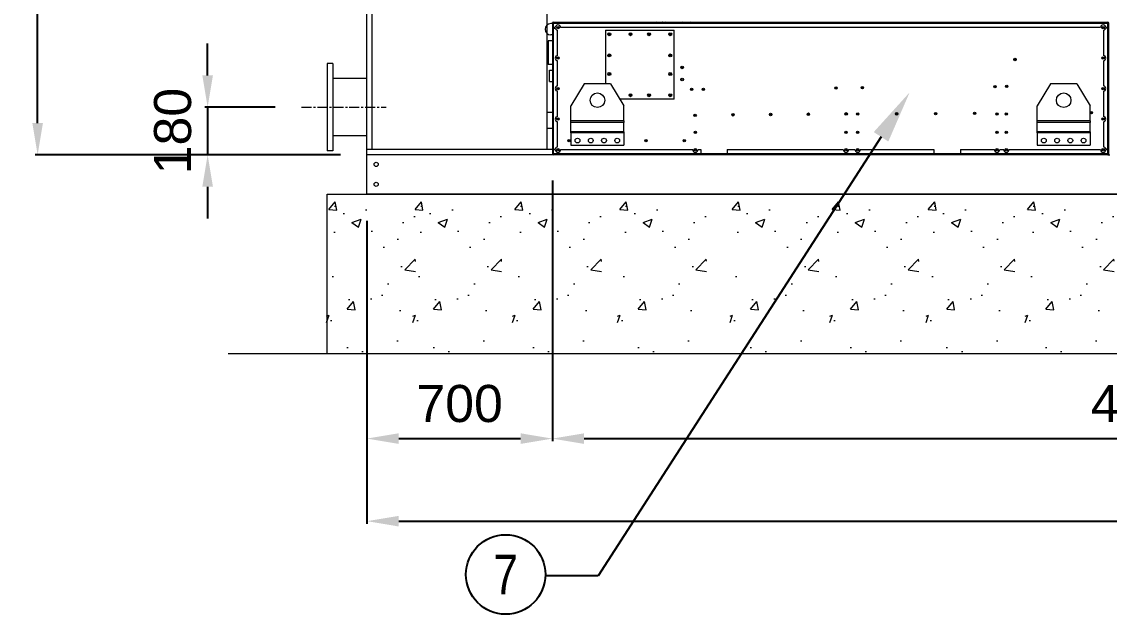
# Model space of a CAD drawing. Header units: millimetres. Extents: x -17070 to 48118, y -291348 to 33238.
# Drawn here: x 28001 to 32106, y 18291 to 20525 of the extents above; entities that cross this region are included whole.
import ezdxf
from ezdxf import colors
from ezdxf.entities.mleader import LeaderData, LeaderLine
from ezdxf.enums import TextEntityAlignment as Align
from ezdxf.math import Vec2, Vec3

# ---------------------------------------------------------------- set-up
doc = ezdxf.new("R2010")
doc.units = ezdxf.units.MM
doc.linetypes.add('CENTER', pattern=[2, 1.25, -0.25, 0.25, -0.25])
for name, color, linetype in [('center', 1, 'CENTER'), ('냉각탑_dim', 1, 'Continuous'), ('냉각탑_text', 3, 'Continuous'), ('냉각탑_기초', 23, 'Continuous')]:
    doc.layers.add(name, color=color, linetype=linetype)
doc.styles.get("Standard").update_dxf_attribs({"font": 'arial.ttf'})
doc.dimstyles.new('1.40', dxfattribs={"dimscale": 20, "dimtxt": 1.5, "dimasz": 1, "dimexe": 0.5, "dimexo": 0.5, "dimgap": 0.5, "dimtad": 1, "dimdec": 0, "dimzin": 0, "dimdsep": 46, "dimtxsty": 'Standard', "dimcen": 0, "dimclrd": 2, "dimclre": 2, "dimclrt": 3, "dimadec": 0, "dimazin": 0, "dimtfac": 1, "dimtdec": 0, "dimtmove": 0, "dimatfit": 0, "dimfxl": 1, "dimtolj": 1, "dimtzin": 0, "dimlwd": -1, "dimlwe": -1, "dimarcsym": 0})

# ---------------------------------------------------------------- blocks, each defined once
blk = doc.blocks.new('*D765')
at = {"color": 2, "transparency": 16777216}
for p, q in [((30003.7, 19926.3), (30003.7, 18943)), ((29303.7, 19774.4), (29303.7, 18943)), ((29423.7, 18953), (29883.7, 18953))]:
    blk.add_line(p, q, dxfattribs=at)
for points in [[(29423.7, 18973), (29423.7, 18933), (29303.7, 18953)], [(29883.7, 18973), (29883.7, 18933), (30003.7, 18953)]]:
    blk.add_solid(points, dxfattribs=at)
at = {"layer": 'Defpoints', "color": 0, "transparency": 16777216}
for p in [(30003.7, 20026.3), (29303.7, 19874.4), (30003.7, 18953)]:
    blk.add_point(p, dxfattribs=at)
at = {"color": 3, "lineweight": 5, "transparency": 16777216, "insert": (29653.7, 19084.4), "char_height": 140, "attachment_point": 5}
blk.add_mtext('\\A1;700', dxfattribs=at)
blk = doc.blocks.new('*D766')
at = {"color": 2, "transparency": 16777216}
for p, q in [((30003.7, 19922.8), (30003.7, 18943)), ((34503.7, 19922.8), (34503.7, 18943)), ((30123.7, 18953), (34383.7, 18953))]:
    blk.add_line(p, q, dxfattribs=at)
for points in [[(30123.7, 18973), (30123.7, 18933), (30003.7, 18953)], [(34383.7, 18973), (34383.7, 18933), (34503.7, 18953)]]:
    blk.add_solid(points, dxfattribs=at)
at = {"layer": 'Defpoints', "color": 0, "transparency": 16777216}
for p in [(30003.7, 20022.8), (34503.7, 20022.8), (34503.7, 18953)]:
    blk.add_point(p, dxfattribs=at)
at = {"color": 3, "lineweight": 5, "transparency": 16777216, "insert": (32253.7, 19084.4), "char_height": 140, "attachment_point": 5}
blk.add_mtext('\\A1;4500', dxfattribs=at)
blk = doc.blocks.new('*D768')
at = {"color": 2, "transparency": 16777216}
for p, q in [((28944.7, 22815.8), (28051, 22815.8)), ((28061, 20142.8), (28061, 22695.8)), ((29203.7, 20022.8), (28051, 20022.8))]:
    blk.add_line(p, q, dxfattribs=at)
for points in [[(28041, 22695.8), (28081, 22695.8), (28061, 22815.8)], [(28041, 20142.8), (28081, 20142.8), (28061, 20022.8)]]:
    blk.add_solid(points, dxfattribs=at)
at = {"layer": 'Defpoints', "color": 0, "transparency": 16777216}
for p in [(28061, 22815.8), (29044.7, 22815.8), (29303.7, 20022.8)]:
    blk.add_point(p, dxfattribs=at)
at = {"color": 3, "lineweight": 5, "transparency": 16777216, "insert": (27929.5, 21419.3), "char_height": 140, "attachment_point": 5, "rotation": 90}
blk.add_mtext('\\A1;2793', dxfattribs=at)
blk = doc.blocks.new('*D769')
at = {"color": 2, "transparency": 16777216}
for p, q in [((29303.7, 19774.4), (29303.7, 18631.6)), ((35603.7, 19774.4), (35603.7, 18631.6)), ((29423.7, 18641.6), (35483.7, 18641.6))]:
    blk.add_line(p, q, dxfattribs=at)
for points in [[(29423.7, 18661.6), (29423.7, 18621.6), (29303.7, 18641.6)], [(35483.7, 18661.6), (35483.7, 18621.6), (35603.7, 18641.6)]]:
    blk.add_solid(points, dxfattribs=at)
at = {"layer": 'Defpoints', "color": 0, "transparency": 16777216}
for p in [(29303.7, 19874.4), (35603.7, 19874.4), (35603.7, 18641.6)]:
    blk.add_point(p, dxfattribs=at)
at = {"color": 3, "lineweight": 5, "transparency": 16777216, "insert": (32453.7, 18773.1), "char_height": 140, "attachment_point": 5}
blk.add_mtext('\\A1;6300', dxfattribs=at)
blk = doc.blocks.new('*D770')
at = {"color": 2, "transparency": 16777216}
for p, q in [((28702.6, 20322.5), (28702.6, 20442.5)), ((28957.4, 20202.5), (28692.6, 20202.5)), ((28702.6, 20202.5), (28702.6, 20022.8)), ((29203.7, 20022.8), (28692.6, 20022.8)), ((28702.6, 19902.8), (28702.6, 19782.8))]:
    blk.add_line(p, q, dxfattribs=at)
for points in [[(28682.6, 20322.5), (28722.6, 20322.5), (28702.6, 20202.5)], [(28682.6, 19902.8), (28722.6, 19902.8), (28702.6, 20022.8)]]:
    blk.add_solid(points, dxfattribs=at)
at = {"layer": 'Defpoints', "color": 0, "transparency": 16777216}
for p in [(29057.4, 20202.5), (28702.6, 20022.8), (29303.7, 20022.8)]:
    blk.add_point(p, dxfattribs=at)
at = {"color": 3, "lineweight": 5, "transparency": 16777216, "insert": (28571.1, 20112.6), "char_height": 140, "attachment_point": 5, "rotation": 90}
blk.add_mtext('\\A1;180', dxfattribs=at)
blk = doc.blocks.new('1')
at = {"color": 0, "lineweight": 20}
for p, q in [((29303.7, 20022.8), (29303.7, 23022.8)), ((29323.7, 20042.8), (29323.7, 23002.8)), ((30003.7, 20042.8), (29303.7, 20042.8)), ((29303.7, 19874.4), (29303.7, 20022.8)), ((30007.2, 20022.8), (29303.7, 20022.8)), ((30007.2, 20022.8), (30003.7, 20022.8)), ((32100.2, 20022.8), (32108.4, 20022.8)), ((35603.7, 19874.4), (29303.7, 19874.4))]:
    blk.add_line(p, q, dxfattribs=at)
at = {"color": 7, "lineweight": 20}
for p, q in [((29983.7, 20042.8), (29983.7, 23002.8)), ((30007.2, 20522.8), (32100.2, 20522.8)), ((30007.2, 20519.3), (32100.2, 20519.3)), ((32072.7, 20502.8), (30034.7, 20502.8)), ((32100.2, 20022.8), (30007.2, 20022.8)), ((32100.2, 20022.8), (30007.2, 20022.8))]:
    blk.add_line(p, q, dxfattribs=at)
at = {"color": 7, "lineweight": 20, "ltscale": 0.001111}
for p, q in [((30153.1, 20522.8), (30153.1, 20524.8)), ((30242.2, 20522.8), (30242.2, 20524.8)), ((30005.7, 20519.3), (30003.7, 20519.3)), ((30007.2, 20502.8), (30007.2, 20500.8)), ((32103.7, 20519.3), (32101.7, 20519.3)), ((30007.2, 20044.8), (30007.2, 20042.8)), ((30003.7, 20026.3), (30005.7, 20026.3)), ((32101.7, 20026.3), (32103.7, 20026.3))]:
    blk.add_line(p, q, dxfattribs=at)
at = {"color": 7, "lineweight": 20, "ltscale": 0.001115}
for p, q in [((30496.8, 20522.8), (30497, 20524.8)), ((30523.4, 20522.8), (30523.6, 20524.8)), ((30526.9, 20522.8), (30527.1, 20524.8)), ((30526.9, 20522.8), (30527.1, 20524.8)), ((31137.1, 20524.8), (31136.9, 20522.8)), ((31136.9, 20522.8), (31137.1, 20524.8)), ((31746.9, 20522.8), (31747.1, 20524.8)), ((31750.4, 20522.8), (31750.6, 20524.8)), ((31777, 20522.8), (31777.2, 20524.8))]:
    blk.add_line(p, q, dxfattribs=at)
at = {"color": 7, "lineweight": 20, "ltscale": 0.003333}
for p, q in [((30003.7, 20517.9), (29997.7, 20517.9)), ((30003.7, 20475.2), (29997.7, 20475.2))]:
    blk.add_line(p, q, dxfattribs=at)
at = {"color": 7, "lineweight": 20, "ltscale": 0.010278}
for p, q in [((30003.7, 20519.3), (30003.7, 20500.8)), ((30005.7, 20500.8), (30005.7, 20519.3)), ((32100.2, 20500.8), (32100.2, 20519.3)), ((32101.7, 20519.3), (32101.7, 20500.8)), ((32103.7, 20500.8), (32103.7, 20519.3)), ((30003.7, 20044.8), (30003.7, 20026.3)), ((30005.7, 20026.3), (30005.7, 20044.8)), ((32100.2, 20026.3), (32100.2, 20044.8)), ((32101.7, 20044.8), (32101.7, 20026.3)), ((32103.7, 20026.3), (32103.7, 20044.8))]:
    blk.add_line(p, q, dxfattribs=at)
at = {"color": 7, "lineweight": 20, "ltscale": 0.253333}
for p, q in [((30003.7, 20500.8), (30003.7, 20044.8)), ((30007.2, 20500.8), (30007.2, 20044.8)), ((32100.2, 20044.8), (32100.2, 20500.8)), ((32103.7, 20044.8), (32103.7, 20500.8))]:
    blk.add_line(p, q, dxfattribs=at)
at = {"color": 7, "lineweight": 20, "ltscale": 0.001944}
for p, q in [((30003.7, 20500.8), (30007.2, 20500.8)), ((30007.2, 20519.3), (30007.2, 20522.8)), ((32100.2, 20519.3), (32100.2, 20522.8)), ((32103.7, 20500.8), (32100.2, 20500.8)), ((30003.7, 20044.8), (30007.2, 20044.8)), ((32103.7, 20044.8), (32100.2, 20044.8)), ((30007.2, 20026.3), (30007.2, 20022.8)), ((32100.2, 20026.3), (32100.2, 20022.8))]:
    blk.add_line(p, q, dxfattribs=at)
at = {"color": 7, "lineweight": 20, "ltscale": 0.000833333}
for p, q in [((30007.2, 20519.3), (30005.7, 20519.3)), ((32100.2, 20519.3), (32101.7, 20519.3)), ((30007.2, 20026.3), (30005.7, 20026.3)), ((32100.2, 20026.3), (32101.7, 20026.3))]:
    blk.add_line(p, q, dxfattribs=at)
at = {"color": 7, "lineweight": 20, "ltscale": 0.009167}
for p, q in [((30007.2, 20519.3), (30007.2, 20502.8)), ((32100.2, 20502.8), (32100.2, 20519.3)), ((30007.2, 20042.8), (30007.2, 20026.3)), ((30563.7, 20042.8), (30563.7, 20026.3)), ((30663.7, 20042.8), (30663.7, 20026.3)), ((31443.7, 20042.8), (31443.7, 20026.3)), ((31543.7, 20042.8), (31543.7, 20026.3)), ((32100.2, 20026.3), (32100.2, 20042.8))]:
    blk.add_line(p, q, dxfattribs=at)
at = {"color": 7, "lineweight": 20, "ltscale": 0.004167}
for p, q in [((30014.7, 20502.8), (30007.2, 20502.8)), ((32100.2, 20502.8), (32092.7, 20502.8)), ((30007.2, 20042.8), (30014.7, 20042.8)), ((32092.7, 20042.8), (32100.2, 20042.8))]:
    blk.add_line(p, q, dxfattribs=at)
at = {"color": 7, "lineweight": 20, "ltscale": 0.004279}
for p, q in [((30007.2, 20500.8), (30014.9, 20500.8)), ((32100.2, 20500.8), (32092.5, 20500.8)), ((30007.2, 20044.8), (30014.9, 20044.8)), ((32100.2, 20044.8), (32092.5, 20044.8))]:
    blk.add_line(p, q, dxfattribs=at)
at = {"color": 7, "lineweight": 20, "ltscale": 0.052833}
for p, q in [((30023.7, 20397.7), (30023.7, 20492.8)), ((32083.7, 20492.8), (32083.7, 20397.7)), ((30023.7, 20282.7), (30023.7, 20377.8)), ((32083.7, 20377.8), (32083.7, 20282.7)), ((30023.7, 20167.7), (30023.7, 20262.8)), ((32083.7, 20262.8), (32083.7, 20167.7)), ((30023.7, 20052.7), (30023.7, 20147.8)), ((32083.7, 20147.8), (32083.7, 20052.7))]:
    blk.add_line(p, q, dxfattribs=at)
at = {"color": 7, "lineweight": 20, "ltscale": 0.144444}
for p, q in [((30203.7, 20492.8), (30463.7, 20492.8)), ((30203.7, 20492.8), (30203.7, 20290.8)), ((30463.7, 20232.8), (30463.7, 20492.8)), ((30463.7, 20232.8), (30258.6, 20232.8))]:
    blk.add_line(p, q, dxfattribs=at)
at = {"color": 7, "lineweight": 20, "ltscale": 0.02475}
for p, q in [((29987.7, 20452.3), (29987.7, 20407.8)), ((29987.7, 20407.8), (29987.7, 20363.2))]:
    blk.add_line(p, q, dxfattribs=at)
at = {"color": 7, "lineweight": 20, "ltscale": 0.008889}
for p, q in [((30003.7, 20452.3), (29987.7, 20452.3)), ((30003.7, 20363.2), (29987.7, 20363.2))]:
    blk.add_line(p, q, dxfattribs=at)
at = {"color": 7, "lineweight": 20, "ltscale": 0.012222}
for p, q in [((29175.7, 20367.5), (29153.7, 20367.5)), ((29175.7, 20037.5), (29153.7, 20037.5))]:
    blk.add_line(p, q, dxfattribs=at)
at = {"color": 7, "lineweight": 20, "ltscale": 0.171052}
blk.add_line((29153.7, 20367.5), (29153.7, 20059.7), dxfattribs=at)
at = {"lineweight": 5}
blk.add_line((29175.7, 20367.5), (29175.7, 20037.5), dxfattribs=at)
at = {"color": 7, "lineweight": 20, "ltscale": 0.011861}
blk.add_line((29992.5, 20299.4), (29992.5, 20342.1), dxfattribs=at)
at = {"color": 7, "lineweight": 20, "ltscale": 0.006222}
for p, q in [((29992.5, 20342.1), (30003.7, 20342.1)), ((29992.5, 20299.4), (30003.7, 20299.4))]:
    blk.add_line(p, q, dxfattribs=at)
at = {"color": 7, "lineweight": 20, "ltscale": 0.098888}
for p, q in [((29303.7, 20310.7), (29175.7, 20310.7)), ((29303.7, 20094.4), (29175.7, 20094.4))]:
    blk.add_line(p, q, dxfattribs=at)
at = {"color": 7, "lineweight": 20, "ltscale": 0.053832}
for p, q in [((30123.7, 20290.8), (30073.7, 20207.8)), ((31883.7, 20290.8), (31833.7, 20207.8)), ((31983.7, 20290.8), (32033.7, 20207.8))]:
    blk.add_line(p, q, dxfattribs=at)
at = {"color": 7, "lineweight": 20, "ltscale": 0.044444}
blk.add_line((30223.7, 20290.8), (30123.7, 20290.8), dxfattribs=at)
at = {"color": 7, "lineweight": 20, "ltscale": 0.016214}
blk.add_line((30223.7, 20290.8), (30273.7, 20207.8), dxfattribs=at)
at = {"color": 7, "lineweight": 20, "ltscale": 9.6213e-07}
blk.add_line((30488.7, 20306.8), (30488.7, 20306.8), dxfattribs=at)
at = {"color": 7, "lineweight": 20, "ltscale": 0.055556}
for p, q in [((31983.7, 20290.8), (31883.7, 20290.8)), ((30663.7, 20026.3), (30563.7, 20026.3)), ((31543.7, 20026.3), (31443.7, 20026.3)), ((31543.7, 20026.3), (31443.7, 20026.3))]:
    blk.add_line(p, q, dxfattribs=at)
at = {"color": 7, "lineweight": 20, "ltscale": 0.003143}
blk.add_line((30023.7, 20275.6), (30023.7, 20269.9), dxfattribs=at)
at = {"color": 7, "lineweight": 20, "ltscale": 0.091667}
blk.add_line((29153.7, 20202.5), (29153.7, 20037.5), dxfattribs=at)
at = {"color": 7, "lineweight": 20, "ltscale": 0.031187}
for p, q in [((30073.7, 20151.6), (30073.7, 20207.8)), ((30273.7, 20151.6), (30273.7, 20207.8)), ((31833.7, 20151.6), (31833.7, 20207.8)), ((32033.7, 20151.6), (32033.7, 20207.8))]:
    blk.add_line(p, q, dxfattribs=at)
at = {"color": 7, "lineweight": 20, "ltscale": 0.016806}
for p, q in [((29984.5, 20153.8), (29984.5, 20184.1)), ((29984.5, 20123.6), (29984.5, 20153.8))]:
    blk.add_line(p, q, dxfattribs=at)
at = {"color": 7, "lineweight": 20, "ltscale": 0.010667}
for p, q in [((29984.5, 20184.1), (30003.7, 20184.1)), ((29984.5, 20123.6), (30003.7, 20123.6))]:
    blk.add_line(p, q, dxfattribs=at)
at = {"color": 7, "lineweight": 20, "ltscale": 0.003919}
for p, q in [((30073.7, 20144.6), (30073.7, 20151.6)), ((30273.7, 20151.6), (30273.7, 20144.6)), ((31833.7, 20144.6), (31833.7, 20151.6)), ((32033.7, 20151.6), (32033.7, 20144.6))]:
    blk.add_line(p, q, dxfattribs=at)
at = {"color": 7, "lineweight": 20, "ltscale": 0.111111}
for p, q in [((30273.7, 20151.6), (30073.7, 20151.6)), ((30273.7, 20144.6), (30073.7, 20144.6)), ((32033.7, 20151.6), (31833.7, 20151.6)), ((32033.7, 20144.6), (31833.7, 20144.6)), ((30273.7, 20109.4), (30073.7, 20109.4)), ((30273.7, 20105.9), (30073.7, 20105.9)), ((32033.7, 20109.4), (31833.7, 20109.4)), ((32033.7, 20105.9), (31833.7, 20105.9)), ((30073.7, 20059.8), (30273.7, 20059.8)), ((31833.7, 20059.8), (32033.7, 20059.8))]:
    blk.add_line(p, q, dxfattribs=at)
at = {"color": 7, "lineweight": 20, "ltscale": 0.019545}
for p, q in [((30073.7, 20109.4), (30073.7, 20144.6)), ((30273.7, 20109.4), (30273.7, 20144.6)), ((31833.7, 20109.4), (31833.7, 20144.6)), ((32033.7, 20109.4), (32033.7, 20144.6))]:
    blk.add_line(p, q, dxfattribs=at)
at = {"color": 7, "lineweight": 20, "ltscale": 0.001959}
for p, q in [((30073.7, 20105.9), (30073.7, 20109.4)), ((30273.7, 20109.4), (30273.7, 20105.9)), ((31833.7, 20105.9), (31833.7, 20109.4)), ((32033.7, 20109.4), (32033.7, 20105.9))]:
    blk.add_line(p, q, dxfattribs=at)
at = {"color": 7, "lineweight": 20, "ltscale": 0.025612}
for p, q in [((30073.7, 20105.9), (30073.7, 20059.8)), ((30273.7, 20105.9), (30273.7, 20059.8)), ((31833.7, 20105.9), (31833.7, 20059.8)), ((32033.7, 20105.9), (32033.7, 20059.8))]:
    blk.add_line(p, q, dxfattribs=at)
at = {"color": 7, "lineweight": 20, "ltscale": 0.277222}
blk.add_line((30034.7, 20042.8), (30533.7, 20042.8), dxfattribs=at)
at = {"color": 7, "lineweight": 20, "ltscale": 0.005556}
blk.add_line((30553.7, 20042.8), (30563.7, 20042.8), dxfattribs=at)
at = {"color": 7, "lineweight": 20, "ltscale": 0.243333}
blk.add_line((30663.7, 20042.8), (31101.7, 20042.8), dxfattribs=at)
at = {"color": 7, "lineweight": 20, "ltscale": 0.013333}
blk.add_line((31121.7, 20042.8), (31145.7, 20042.8), dxfattribs=at)
at = {"color": 7, "lineweight": 20, "ltscale": 0.154444}
blk.add_line((31165.7, 20042.8), (31443.7, 20042.8), dxfattribs=at)
at = {"color": 7, "lineweight": 20, "ltscale": 0.071389}
blk.add_line((31543.7, 20042.8), (31672.2, 20042.8), dxfattribs=at)
at = {"color": 7, "lineweight": 20, "ltscale": 0.008333}
blk.add_line((31692.2, 20042.8), (31707.2, 20042.8), dxfattribs=at)
at = {"color": 7, "lineweight": 20, "ltscale": 0.191944}
blk.add_line((31727.2, 20042.8), (32072.7, 20042.8), dxfattribs=at)
at = {"color": 7, "lineweight": 20, "ltscale": 0.309167}
for p, q in [((30563.7, 20026.3), (30007.2, 20026.3)), ((32100.2, 20026.3), (31543.7, 20026.3))]:
    blk.add_line(p, q, dxfattribs=at)
at = {"color": 7, "lineweight": 20, "ltscale": 0.433333}
blk.add_line((31443.7, 20026.3), (30663.7, 20026.3), dxfattribs=at)
at = {"color": 7, "lineweight": 20}
for centre, radius in [((30024.7, 20502.8), 4.5), ((30024.7, 20502.8), 3), ((30218.7, 20477.8), 5.5), ((30298.7, 20477.8), 5.5), ((30368.7, 20477.8), 5.5), ((30448.7, 20477.8), 5.5), ((32082.7, 20502.8), 4.5), ((32082.7, 20502.8), 3), ((30218.7, 20477.8), 3), ((30298.7, 20477.8), 3), ((30368.7, 20477.8), 3), ((30448.7, 20477.8), 3), ((30218.7, 20397.8), 5.5), ((30218.7, 20397.8), 3), ((30448.7, 20397.8), 5.5), ((30448.7, 20397.8), 3), ((30024.7, 20387.8), 4.5), ((30024.7, 20387.8), 3), ((31749.7, 20382.5), 4.5), ((31749.7, 20382.5), 3), ((32082.7, 20387.8), 4.5), ((32082.7, 20387.8), 3), ((30218.7, 20327.8), 5.5), ((30218.7, 20327.8), 3), ((30448.7, 20327.8), 5.5), ((30448.7, 20327.8), 3), ((30493.7, 20352.8), 5), ((30493.7, 20352.8), 3.5), ((30493.7, 20306.8), 5), ((30493.7, 20306.8), 3.5), ((31074, 20274.9), 4.5), ((31074, 20274.9), 3), ((31174, 20275.8), 4.5), ((31174, 20275.8), 3), ((31674, 20280.4), 4.5), ((31674, 20280.4), 3), ((31719, 20280.8), 4.5), ((31719, 20280.8), 3), ((30024.7, 20272.8), 4.5), ((30024.7, 20272.8), 3), ((30173.7, 20228.8), 27.5), ((30298.7, 20247.8), 5.5), ((30298.7, 20247.8), 3), ((30368.7, 20247.8), 5.5), ((30368.7, 20247.8), 3), ((30448.7, 20247.8), 5.5), ((30448.7, 20247.8), 3), ((30529.1, 20269.8), 4.5), ((30529.1, 20269.8), 3), ((30574.1, 20270.2), 4.5), ((30574.1, 20270.2), 3), ((31933.7, 20228.8), 27.5), ((32082.7, 20272.8), 4.5), ((32082.7, 20272.8), 3), ((30024.7, 20157.8), 4.5), ((30024.7, 20157.8), 3), ((30542.7, 20172.3), 4.5), ((30542.7, 20172.8), 3), ((30685.2, 20173.9), 4.5), ((30685.2, 20173.9), 3), ((30827.7, 20175.1), 4.5), ((30827.7, 20175.1), 3), ((30970.2, 20176.3), 4.5), ((30970.2, 20176.3), 3), ((31112.7, 20177.5), 4.5), ((31112.7, 20177.5), 3), ((31156.2, 20176.8), 4.5), ((31156.2, 20176.8), 3), ((31303.2, 20177.6), 4.5), ((31303.2, 20177.6), 3), ((31450.2, 20178.4), 4.5), ((31450.2, 20178.4), 3), ((31597.2, 20179.2), 4.5), ((31597.2, 20179.2), 3), ((31682.2, 20177.3), 4.5), ((31682.2, 20177.3), 3), ((31717.2, 20177.3), 4.5), ((31717.2, 20177.3), 3), ((32038.2, 20181.5), 4.5), ((32038.2, 20181.5), 3), ((32082.7, 20157.8), 4.5), ((32082.7, 20157.8), 3), ((30066.7, 20076.8), 4.5), ((30066.7, 20076.8), 3), ((30098.7, 20076.8), 9), ((30148.7, 20076.8), 9), ((30198.7, 20076.8), 9), ((30248.7, 20076.8), 9), ((30356.7, 20076.8), 4.5), ((30356.7, 20076.8), 3), ((30501.7, 20076.8), 4.5), ((30501.7, 20076.8), 3), ((30543.7, 20107.8), 4.5), ((30543.7, 20107.8), 3), ((31111.7, 20107.8), 4.5), ((31111.7, 20107.8), 3), ((31155.7, 20107.8), 4.5), ((31155.7, 20107.8), 3), ((31682.2, 20107.8), 4.5), ((31682.2, 20107.8), 3), ((31717.2, 20107.8), 4.5), ((31717.2, 20107.8), 3), ((31858.7, 20076.8), 9), ((31908.7, 20076.8), 9), ((31958.7, 20076.8), 9), ((32008.7, 20076.8), 9), ((30024.7, 20042.8), 4.5), ((30024.7, 20042.8), 3), ((30543.7, 20042.8), 4.5), ((30543.7, 20042.8), 3), ((31111.7, 20042.8), 4.5), ((31111.7, 20042.8), 3), ((31155.7, 20042.8), 4.5), ((31155.7, 20042.8), 3), ((31682.2, 20042.8), 4.5), ((31682.2, 20042.8), 3), ((31717.2, 20042.8), 4.5), ((31717.2, 20042.8), 3), ((32082.7, 20042.8), 4.5), ((32082.7, 20042.8), 3)]:
    blk.add_circle(centre, radius, dxfattribs=at)
at = {"lineweight": 20}
for centre in [(29338.7, 19986.9), (29338.7, 19911.9)]:
    blk.add_circle(centre, 8, dxfattribs=at)
at = {"color": 7, "lineweight": 20}
for centre, radius, start, end in [((30406.5, 20532.8), 25, 198.6634, 203.5787), ((30406.5, 20532.8), 17, 208.0733, 216.0327), ((30406.5, 20532.8), 15, 212.2319, 221.8114), ((30406.5, 20532.8), 12.5, 219.7931, 233.1317), ((30406.5, 20532.8), 12.5, 306.8683, 320.2069), ((30406.5, 20532.8), 15, 318.1886, 327.7681), ((30406.5, 20532.8), 17, 323.9673, 331.9267), ((30406.5, 20532.8), 25, 336.4218, 341.3366), ((30415.5, 20520.8), 21.4, 5.3743, 10.7975), ((29997.7, 20496.6), 21.4, 90, 270), ((30007.2, 20519.3), 3.5, 90, 180), ((30007.2, 20519.3), 1.5, 90, 180), ((30024.7, 20502.8), 10, 0, 180), ((30024.7, 20502.8), 10, 191.537, 264.2608), ((30042.2, 20519.3), 3.5, 89.755, 90), ((32065.2, 20519.3), 3.5, 90, 90.245), ((32082.7, 20502.8), 10, 0, 180), ((32082.7, 20502.8), 10, 275.7392, 348.463), ((32100.2, 20519.3), 3.5, 0, 90), ((32100.2, 20519.3), 1.5, 0, 90), ((30024.7, 20387.8), 10, 95.7392, 264.2608), ((32082.7, 20387.8), 10, 275.7392, 84.2608), ((30024.7, 20272.8), 10, 95.7392, 264.2608), ((32082.7, 20272.8), 10, 275.7392, 84.2608), ((30024.7, 20157.8), 10, 95.7392, 264.2608), ((32082.7, 20157.8), 10, 275.7392, 84.2608), ((30024.7, 20042.8), 10, 180, 0), ((30024.7, 20042.8), 10, 95.7392, 168.463), ((30543.7, 20042.8), 10, 180, 0), ((31111.7, 20042.8), 10, 180, 0), ((31155.7, 20042.8), 10, 180, 0), ((31682.2, 20042.8), 10, 180, 0), ((31717.2, 20042.8), 10, 180, 0), ((32082.7, 20042.8), 10, 180, 0), ((32082.7, 20042.8), 10, 11.537, 84.2608), ((30007.2, 20026.3), 3.5, 180, 270), ((30007.2, 20026.3), 1.5, 180, 270), ((32100.2, 20026.3), 1.5, 270, 0), ((32100.2, 20026.3), 3.5, 270, 0)]:
    blk.add_arc(centre, radius, start, end, dxfattribs=at)
at = {"layer": 'center', "lineweight": 20, "ltscale": 30}
blk.add_line((29057.4, 20202.5), (29376.6, 20202.5), dxfattribs=at)

msp = doc.modelspace()

# ---------------------------------------------------------------- hatches: boundary and pattern name
at = {"layer": '냉각탑_기초', "lineweight": 20, "ltscale": 30}
h = msp.add_hatch(dxfattribs=at)
h.set_pattern_fill('AR-CONC', color=256, scale=50, style=0)
h.set_pattern_definition([(50, (14558.08, 3333.08), (358.63, -31.376), [37.5, -412.5]), (355, (14558.08, 3333.08), (-69.3757, 376.096), [30, -330]), (100.4514, (14587.96, 3330.46), (289.2547, 344.72), [31.87, -350.571]), (46.1842, (14558.08, 3433.1), (533.6205, -82.7595), [56.25, -618.75]), (96.6356, (14602.55, 3426.2), (467.331, 487.059), [47.805, -525.856]), (351.1842, (14558.1, 3433.1), (467.331, 487.059), [45, -495]), (21, (14608.08, 3408.08), (298.4535, -201.3094), [37.5, -412.5]), (326, (14608.08, 3408.08), (121.6577, 362.575), [30, -330]), (71.4514, (14632.95, 3391.3), (420.1113, 161.265), [31.87, -350.571]), (37.5, (14558.08, 3333.08), (6.0799, 166.4469), [0, -326, 0, -335, 0, -331.25]), (7.5, (14558.08, 3333.08), (131.5348, 197.2059), [0, -191, 0, -318.5, 0, -126.25]), (327.5, (14446.58, 3333.08), (266.9112, -11.2774), [0, -125, 0, -390, 0, -517.5]), (317.5, (14396.58, 3333.08), (291.593, 50.0525), [0, -162.5, 0, -259, 0, -367.5])])
h.paths.add_polyline_path([(29486.6, 19874.4), (29151.6, 19874.4), (29151.6, 19274.4), (29486.6, 19274.4)])
h = msp.add_hatch(dxfattribs=at)
h.set_pattern_fill('AR-CONC', color=256, scale=50, style=0)
h.set_pattern_definition([(50, (14883.8, 3333.08), (358.63, -31.376), [37.5, -412.5]), (355, (14883.8, 3333.08), (-69.3757, 376.096), [30, -330]), (100.4514, (14913.68, 3330.46), (289.2547, 344.72), [31.87, -350.571]), (46.1842, (14883.8, 3433.1), (533.6205, -82.7595), [56.25, -618.75]), (96.6356, (14928.26, 3426.2), (467.331, 487.059), [47.805, -525.856]), (351.1842, (14883.8, 3433.1), (467.331, 487.059), [45, -495]), (21, (14933.8, 3408.08), (298.4535, -201.3094), [37.5, -412.5]), (326, (14933.8, 3408.08), (121.6577, 362.575), [30, -330]), (71.4514, (14958.66, 3391.3), (420.1113, 161.265), [31.87, -350.571]), (37.5, (14883.79, 3333.08), (6.0799, 166.4469), [0, -326, 0, -335, 0, -331.25]), (7.5, (14883.8, 3333.08), (131.5348, 197.2059), [0, -191, 0, -318.5, 0, -126.25]), (327.5, (14772.29, 3333.08), (266.9112, -11.2774), [0, -125, 0, -390, 0, -517.5]), (317.5, (14722.3, 3333.08), (291.593, 50.0525), [0, -162.5, 0, -259, 0, -367.5])])
h.paths.add_polyline_path([(29812.3, 19874.4), (29477.3, 19874.4), (29477.3, 19274.4), (29812.3, 19274.4)])
h = msp.add_hatch(dxfattribs=at)
h.set_pattern_fill('AR-CONC', color=256, scale=50, style=0)
h.set_pattern_definition([(50, (15260.17, 3333.08), (358.63, -31.376), [37.5, -412.5]), (355, (15260.17, 3333.08), (-69.3757, 376.096), [30, -330]), (100.4514, (15290.06, 3330.46), (289.2547, 344.72), [31.87, -350.571]), (46.1842, (15260.17, 3433.1), (533.6205, -82.7595), [56.25, -618.75]), (96.6356, (15304.64, 3426.2), (467.331, 487.059), [47.805, -525.856]), (351.1842, (15260.2, 3433.1), (467.331, 487.059), [45, -495]), (21, (15310.17, 3408.08), (298.4535, -201.3094), [37.5, -412.5]), (326, (15310.17, 3408.08), (121.6577, 362.575), [30, -330]), (71.4514, (15335.04, 3391.3), (420.1113, 161.265), [31.87, -350.571]), (37.5, (15260.17, 3333.08), (6.0799, 166.4469), [0, -326, 0, -335, 0, -331.25]), (7.5, (15260.17, 3333.08), (131.5348, 197.2059), [0, -191, 0, -318.5, 0, -126.25]), (327.5, (15148.67, 3333.08), (266.9112, -11.2774), [0, -125, 0, -390, 0, -517.5]), (317.5, (15098.67, 3333.08), (291.593, 50.0525), [0, -162.5, 0, -259, 0, -367.5])])
h.paths.add_polyline_path([(30188.7, 19874.4), (29853.7, 19874.4), (29853.7, 19274.4), (30188.7, 19274.4)])
h = msp.add_hatch(dxfattribs=at)
h.set_pattern_fill('AR-CONC', color=256, scale=50, style=0)
h.set_pattern_definition([(50, (15656.63, 3333.08), (358.63, -31.376), [37.5, -412.5]), (355, (15656.63, 3333.08), (-69.3757, 376.096), [30, -330]), (100.4514, (15686.5, 3330.46), (289.2547, 344.72), [31.87, -350.571]), (46.1842, (15656.63, 3433.1), (533.6205, -82.7595), [56.25, -618.75]), (96.6356, (15701.1, 3426.2), (467.331, 487.059), [47.805, -525.856]), (351.1842, (15656.6, 3433.1), (467.331, 487.059), [45, -495]), (21, (15706.63, 3408.08), (298.4535, -201.3094), [37.5, -412.5]), (326, (15706.63, 3408.08), (121.6577, 362.575), [30, -330]), (71.4514, (15731.5, 3391.3), (420.1113, 161.265), [31.87, -350.571]), (37.5, (15656.63, 3333.08), (6.0799, 166.4469), [0, -326, 0, -335, 0, -331.25]), (7.5, (15656.63, 3333.08), (131.5348, 197.2059), [0, -191, 0, -318.5, 0, -126.25]), (327.5, (15545.13, 3333.08), (266.9112, -11.2774), [0, -125, 0, -390, 0, -517.5]), (317.5, (15495.13, 3333.08), (291.593, 50.0525), [0, -162.5, 0, -259, 0, -367.5])])
h.paths.add_polyline_path([(30585.1, 19874.4), (30250.1, 19874.4), (30250.1, 19274.4), (30585.1, 19274.4)])
h = msp.add_hatch(dxfattribs=at)
h.set_pattern_fill('AR-CONC', color=256, scale=50, style=0)
h.set_pattern_definition([(50, (16080.8, 3333.08), (358.63, -31.376), [37.5, -412.5]), (355, (16080.8, 3333.08), (-69.3757, 376.096), [30, -330]), (100.4514, (16110.7, 3330.46), (289.2547, 344.72), [31.87, -350.571]), (46.1842, (16080.8, 3433.1), (533.6205, -82.7595), [56.25, -618.75]), (96.6356, (16125.27, 3426.2), (467.331, 487.059), [47.805, -525.856]), (351.1842, (16080.8, 3433.1), (467.331, 487.059), [45, -495]), (21, (16130.8, 3408.08), (298.4535, -201.3094), [37.5, -412.5]), (326, (16130.8, 3408.08), (121.6577, 362.575), [30, -330]), (71.4514, (16155.67, 3391.3), (420.1113, 161.265), [31.87, -350.571]), (37.5, (16080.8, 3333.08), (6.0799, 166.4469), [0, -326, 0, -335, 0, -331.25]), (7.5, (16080.8, 3333.08), (131.5348, 197.2059), [0, -191, 0, -318.5, 0, -126.25]), (327.5, (15969.3, 3333.08), (266.9112, -11.2774), [0, -125, 0, -390, 0, -517.5]), (317.5, (15919.3, 3333.08), (291.593, 50.0525), [0, -162.5, 0, -259, 0, -367.5])])
h.paths.add_polyline_path([(31009.3, 19874.4), (30674.3, 19874.4), (30674.3, 19274.4), (31009.3, 19274.4)])
h = msp.add_hatch(dxfattribs=at)
h.set_pattern_fill('AR-CONC', color=256, scale=50, style=0)
h.set_pattern_definition([(50, (16457.85, 3333.08), (358.63, -31.376), [37.5, -412.5]), (355, (16457.85, 3333.08), (-69.3757, 376.096), [30, -330]), (100.4514, (16487.73, 3330.46), (289.2547, 344.72), [31.87, -350.571]), (46.1842, (16457.85, 3433.1), (533.6205, -82.7595), [56.25, -618.75]), (96.6356, (16502.3, 3426.2), (467.331, 487.059), [47.805, -525.856]), (351.1842, (16457.85, 3433.1), (467.331, 487.059), [45, -495]), (21, (16507.85, 3408.08), (298.4535, -201.3094), [37.5, -412.5]), (326, (16507.85, 3408.08), (121.6577, 362.575), [30, -330]), (71.4514, (16532.72, 3391.3), (420.1113, 161.265), [31.87, -350.571]), (37.5, (16457.85, 3333.08), (6.0799, 166.4469), [0, -326, 0, -335, 0, -331.25]), (7.5, (16457.85, 3333.08), (131.5348, 197.2059), [0, -191, 0, -318.5, 0, -126.25]), (327.5, (16346.35, 3333.08), (266.9112, -11.2774), [0, -125, 0, -390, 0, -517.5]), (317.5, (16296.35, 3333.08), (291.593, 50.0525), [0, -162.5, 0, -259, 0, -367.5])])
h.paths.add_polyline_path([(31386.4, 19874.4), (31051.4, 19874.4), (31051.4, 19274.4), (31386.4, 19274.4)])
h = msp.add_hatch(dxfattribs=at)
h.set_pattern_fill('AR-CONC', color=256, scale=50, style=0)
h.set_pattern_definition([(50, (16821.03, 3333.08), (358.63, -31.376), [37.5, -412.5]), (355, (16821.03, 3333.08), (-69.3757, 376.096), [30, -330]), (100.4514, (16850.92, 3330.46), (289.2547, 344.72), [31.87, -350.571]), (46.1842, (16821.03, 3433.1), (533.6205, -82.7595), [56.25, -618.75]), (96.6356, (16865.5, 3426.2), (467.331, 487.059), [47.805, -525.856]), (351.1842, (16821.03, 3433.1), (467.331, 487.059), [45, -495]), (21, (16871.03, 3408.08), (298.4535, -201.3094), [37.5, -412.5]), (326, (16871.03, 3408.08), (121.6577, 362.575), [30, -330]), (71.4514, (16895.9, 3391.3), (420.1113, 161.265), [31.87, -350.571]), (37.5, (16821.03, 3333.08), (6.0799, 166.4469), [0, -326, 0, -335, 0, -331.25]), (7.5, (16821.03, 3333.08), (131.5348, 197.2059), [0, -191, 0, -318.5, 0, -126.25]), (327.5, (16709.53, 3333.08), (266.9112, -11.2774), [0, -125, 0, -390, 0, -517.5]), (317.5, (16659.53, 3333.08), (291.593, 50.0525), [0, -162.5, 0, -259, 0, -367.5])])
h.paths.add_polyline_path([(31749.6, 19874.4), (31414.6, 19874.4), (31414.6, 19274.4), (31749.6, 19274.4)])
h = msp.add_hatch(dxfattribs=at)
h.set_pattern_fill('AR-CONC', color=256, scale=50, style=0)
h.set_pattern_definition([(50, (17195.3, 3333.08), (358.63, -31.376), [37.5, -412.5]), (355, (17195.3, 3333.08), (-69.3757, 376.096), [30, -330]), (100.4514, (17225.2, 3330.46), (289.2547, 344.72), [31.87, -350.571]), (46.1842, (17195.3, 3433.1), (533.6205, -82.7595), [56.25, -618.75]), (96.6356, (17239.8, 3426.2), (467.331, 487.059), [47.805, -525.856]), (351.1842, (17195.3, 3433.1), (467.331, 487.059), [45, -495]), (21, (17245.3, 3408.08), (298.4535, -201.3094), [37.5, -412.5]), (326, (17245.3, 3408.08), (121.6577, 362.575), [30, -330]), (71.4514, (17270.18, 3391.3), (420.1113, 161.265), [31.87, -350.571]), (37.5, (17195.3, 3333.08), (6.0799, 166.4469), [0, -326, 0, -335, 0, -331.25]), (7.5, (17195.3, 3333.08), (131.5348, 197.2059), [0, -191, 0, -318.5, 0, -126.25]), (327.5, (17083.8, 3333.08), (266.9112, -11.2774), [0, -125, 0, -390, 0, -517.5]), (317.5, (17033.8, 3333.08), (291.593, 50.0525), [0, -162.5, 0, -259, 0, -367.5])])
h.paths.add_polyline_path([(32123.8, 19874.4), (31788.8, 19874.4), (31788.8, 19274.4), (32123.8, 19274.4)])

# ---------------------------------------------------------------- linework, layer by layer
at = {"layer": '냉각탑_dim', "linetype": 'ByBlock', "lineweight": -3}
msp.add_circle((29827.6, 18440.7), 150, dxfattribs=at)
at = {"layer": '냉각탑_기초', "lineweight": 20, "ltscale": 30}
for p, q in [((29153.7, 19274.4), (29153.7, 19874.4)), ((29153.7, 19874.4), (35753.7, 19874.4)), ((28780.4, 19274.4), (36083.5, 19274.4))]:
    msp.add_line(p, q, dxfattribs=at)

# ---------------------------------------------------------------- block references
msp.add_blockref('1', (0, 0))

# ---------------------------------------------------------------- texts
at = {"layer": '냉각탑_text', "width": 0.8}
msp.add_text('7', height=150, dxfattribs=at).set_placement((29827.6, 18440.7), align=Align.MIDDLE_CENTER)

# ---------------------------------------------------------------- dimensions: what is measured, and where the dimension line sits
at = {"lineweight": 5}
dim = msp.add_linear_dim(base=(28061, 22815.8), p1=(29303.7, 20022.8), p2=(29044.7, 22815.8), angle=90, dimstyle='1.40', override={"dimtxt": 7, "dimasz": 6, "dimexo": 5, "dimgap": 3}, dxfattribs=at)
dim.commit()
dim.dimension.update_dxf_attribs({"geometry": '*D768', "text_midpoint": (27929.5, 21419.3)})
dim = msp.add_linear_dim(base=(28702.6, 20022.8), p1=(29057.4, 20202.5), p2=(29303.7, 20022.8), angle=90, dimstyle='1.40', override={"dimtxt": 7, "dimasz": 6, "dimexo": 5, "dimgap": 3}, dxfattribs=at)
dim.commit()
dim.dimension.update_dxf_attribs({"geometry": '*D770', "text_midpoint": (28702.6, 20112.6), "dimtype": 160})
for base, p1, p2, picture, middle in [((30003.7, 18953), (29303.7, 19874.4), (30003.7, 20026.3), '*D765', (29653.7, 19084.4)), ((34503.7, 18953), (30003.7, 20022.8), (34503.7, 20022.8), '*D766', (32253.7, 19084.4)), ((35603.7, 18641.6), (29303.7, 19874.4), (35603.7, 19874.4), '*D769', (32453.7, 18773.1))]:
    dim = msp.add_linear_dim(base=base, p1=p1, p2=p2, dimstyle='1.40', override={"dimtxt": 7, "dimasz": 6, "dimexo": 5, "dimgap": 3}, dxfattribs=at)
    dim.commit()
    dim.dimension.update_dxf_attribs({"geometry": picture, "text_midpoint": middle})

# ---------------------------------------------------------------- leaders
at = {"layer": '냉각탑_dim', "lineweight": -3}
ml = msp.add_multileader_mtext('Standard', dxfattribs=at)
ml.set_content('')
ml.set_leader_properties(color=256)
ml.build(insert=Vec2(0, 0))
ml.multileader.update_dxf_attribs({"text_right_attachment_type": 6, "dogleg_length": 5, "arrow_head_size": 199.5, "scale": 30})
ctx = ml.context
ctx.base_point, ctx.scale, ctx.char_height, ctx.arrow_head_size, ctx.landing_gap_size, ctx.plane_origin = Vec3(29977.5, 18436), 30, 7.18, 199.5, 3.59, Vec3(31482.4, 18761.7)
ctx.right_attachment, ctx.text_align_type = 6, 2
notes = []
notes.append((ctx, [(0, (1, 1, 0), (30177, 18436), (-1, 0), 199.5, [(0, [(31352.4, 20258.7)], 0, [])])]))
ctx.mtext, ml.multileader.dxf.content_type = None, 0
for ctx, leaders in notes:
    for number, flags, end, landing, length, lines in leaders:
        leader = LeaderData()
        leader.index, (leader.has_last_leader_line, leader.has_dogleg_vector, leader.attachment_direction) = number, flags
        leader.last_leader_point, leader.dogleg_vector, leader.dogleg_length = Vec3(end), Vec3(landing), length
        for number, points, colour, breaks in lines:
            line = LeaderLine()
            line.index, line.vertices, line.color, line.breaks = number, Vec3.list(points), colors.encode_raw_color(colour), breaks
            leader.lines.append(line)
        ctx.leaders.append(leader)

doc.saveas('drawing.dxf')
